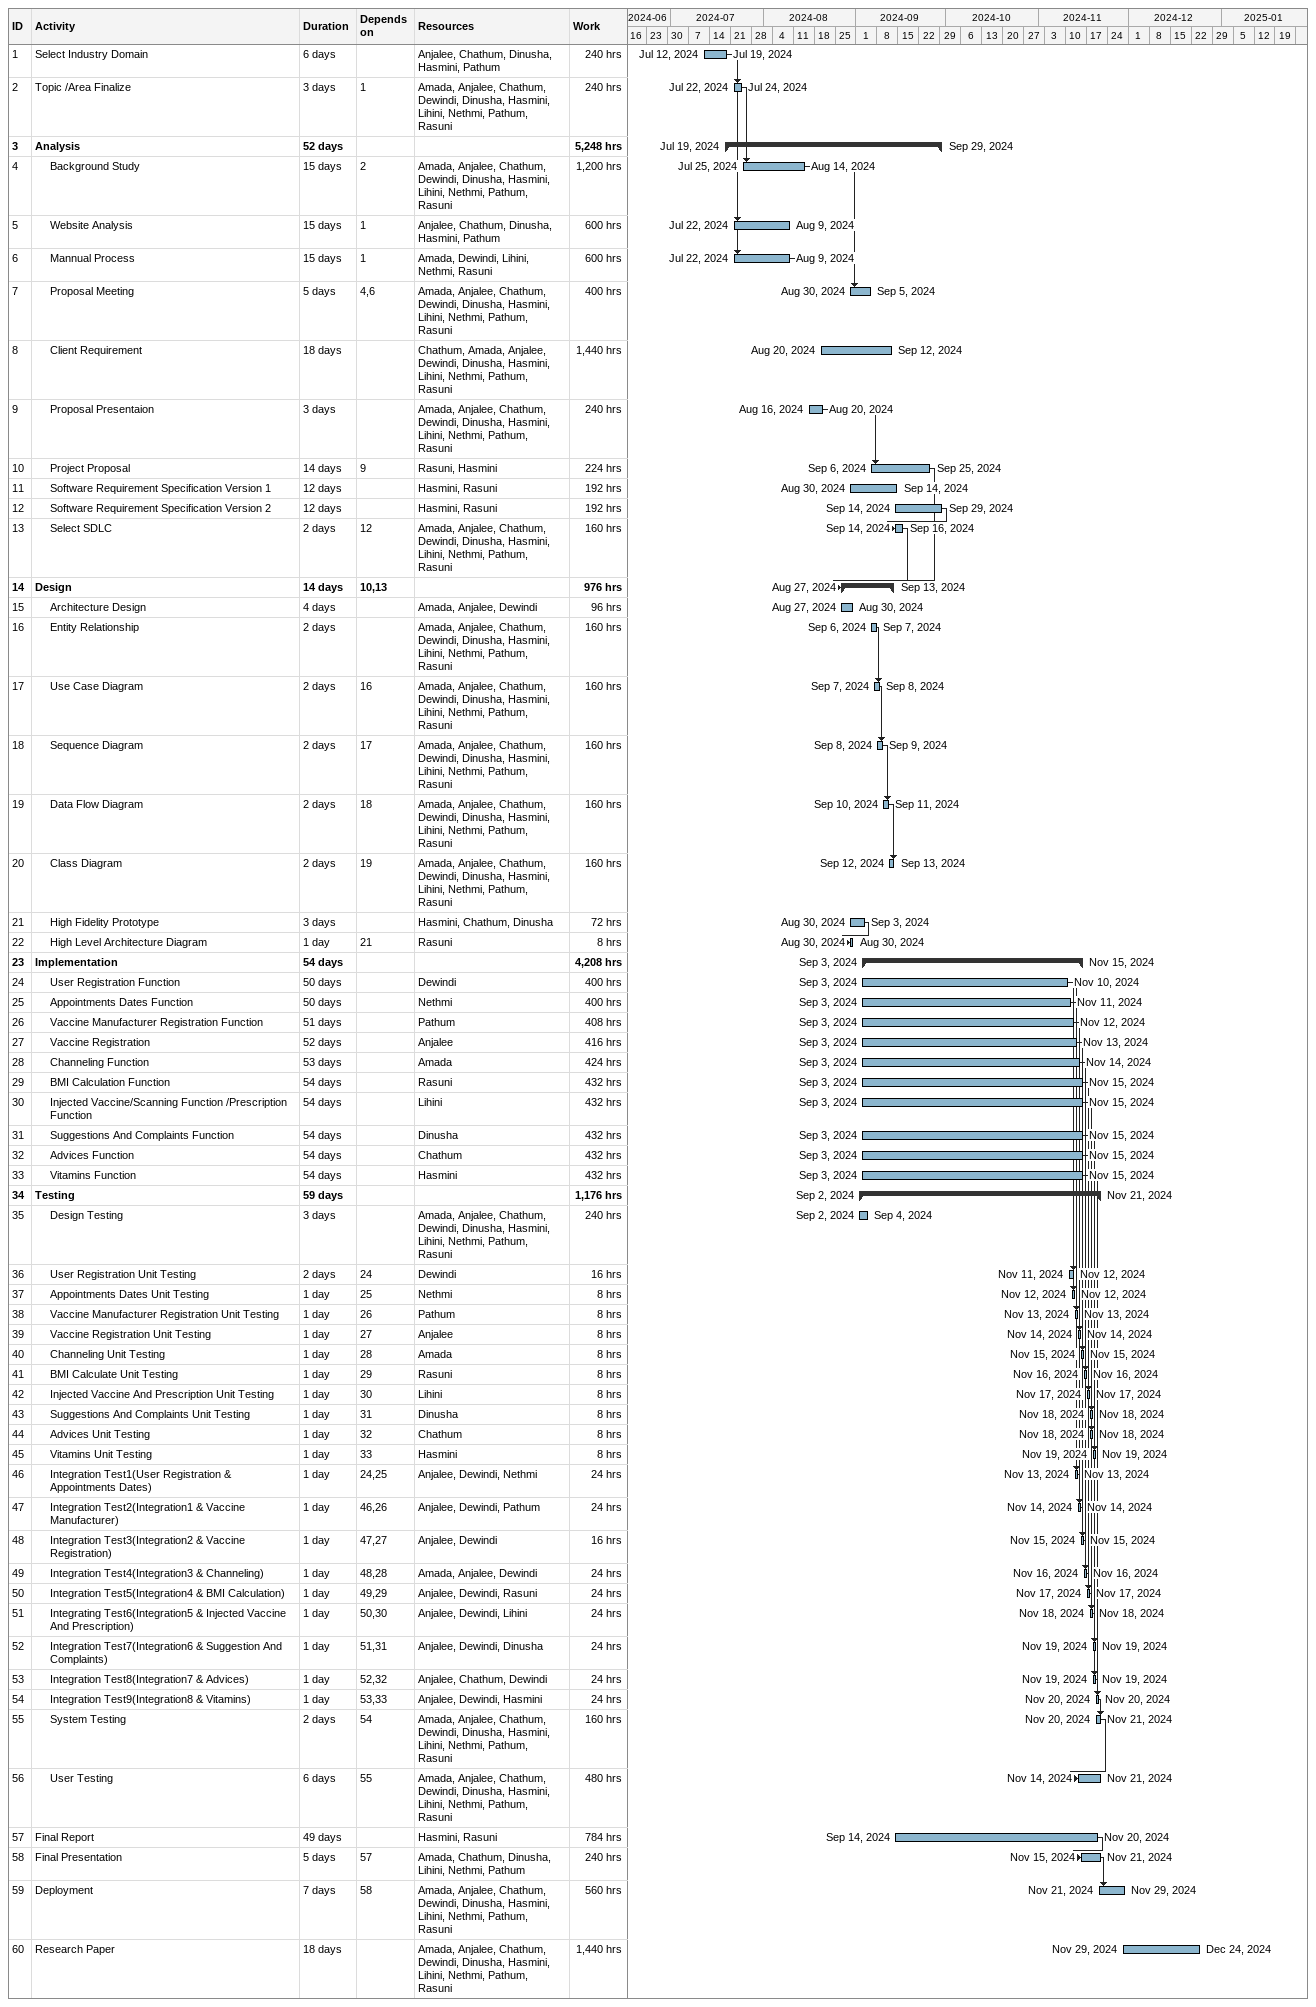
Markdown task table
| ID | Level | Task | Duration | Start | Finish | Predecessors | Resources | Work (h) |
|---|---|---|---|---|---|---|---|---|
| 1 | 1 | Select Industry Domain | 6d | 2024-07-12 | 2024-07-19 |  | Anjalee, Chathum, Dinusha, Hasmini, Pathum | 240 |
| 2 | 1 | Topic /Area Finalize | 3d | 2024-07-22 | 2024-07-24 | 1 | Amada, Anjalee, Chathum, Dewindi, Dinusha, Hasmini, Lihini, Nethmi, Pathum, Rasuni | 240 |
| 3 | 1 | **Analysis** | 52d | 2024-07-19 | 2024-09-29 |  |  | 5248 |
| 4 | 2 | Background Study | 15d | 2024-07-25 | 2024-08-14 | 2 | Amada, Anjalee, Chathum, Dewindi, Dinusha, Hasmini, Lihini, Nethmi, Pathum, Rasuni | 1200 |
| 5 | 2 | Website Analysis | 15d | 2024-07-22 | 2024-08-09 | 1 | Anjalee, Chathum, Dinusha, Hasmini, Pathum | 600 |
| 6 | 2 | Mannual Process | 15d | 2024-07-22 | 2024-08-09 | 1 | Amada, Dewindi, Lihini, Nethmi, Rasuni | 600 |
| 7 | 2 | Proposal Meeting | 5d | 2024-08-30 | 2024-09-05 | 4, 6 | Amada, Anjalee, Chathum, Dewindi, Dinusha, Hasmini, Lihini, Nethmi, Pathum, Rasuni | 400 |
| 8 | 2 | Client Requirement | 18d | 2024-08-20 | 2024-09-12 |  | Chathum, Amada, Anjalee, Dewindi, Dinusha, Hasmini, Lihini, Nethmi, Pathum, Rasuni | 1440 |
| 9 | 2 | Proposal Presentaion | 3d | 2024-08-16 | 2024-08-20 |  | Amada, Anjalee, Chathum, Dewindi, Dinusha, Hasmini, Lihini, Nethmi, Pathum, Rasuni | 240 |
| 10 | 2 | Project Proposal | 14d | 2024-09-06 | 2024-09-25 | 9 | Rasuni, Hasmini | 224 |
| 11 | 2 | Software Requirement Specification Version 1 | 12d | 2024-08-30 | 2024-09-14 |  | Hasmini, Rasuni | 192 |
| 12 | 2 | Software Requirement Specification Version 2 | 12d | 2024-09-14 | 2024-09-29 |  | Hasmini, Rasuni | 192 |
| 13 | 2 | Select SDLC | 2d | 2024-09-14 | 2024-09-16 | 12 | Amada, Anjalee, Chathum, Dewindi, Dinusha, Hasmini, Lihini, Nethmi, Pathum, Rasuni | 160 |
| 14 | 1 | **Design** | 14d | 2024-08-27 | 2024-09-13 | 10, 13 |  | 976 |
| 15 | 2 | Architecture Design | 4d | 2024-08-27 | 2024-08-30 |  | Amada, Anjalee, Dewindi | 96 |
| 16 | 2 | Entity Relationship | 2d | 2024-09-06 | 2024-09-07 |  | Amada, Anjalee, Chathum, Dewindi, Dinusha, Hasmini, Lihini, Nethmi, Pathum, Rasuni | 160 |
| 17 | 2 | Use Case Diagram | 2d | 2024-09-07 | 2024-09-08 | 16 | Amada, Anjalee, Chathum, Dewindi, Dinusha, Hasmini, Lihini, Nethmi, Pathum, Rasuni | 160 |
| 18 | 2 | Sequence Diagram | 2d | 2024-09-08 | 2024-09-09 | 17 | Amada, Anjalee, Chathum, Dewindi, Dinusha, Hasmini, Lihini, Nethmi, Pathum, Rasuni | 160 |
| 19 | 2 | Data Flow Diagram | 2d | 2024-09-10 | 2024-09-11 | 18 | Amada, Anjalee, Chathum, Dewindi, Dinusha, Hasmini, Lihini, Nethmi, Pathum, Rasuni | 160 |
| 20 | 2 | Class Diagram | 2d | 2024-09-12 | 2024-09-13 | 19 | Amada, Anjalee, Chathum, Dewindi, Dinusha, Hasmini, Lihini, Nethmi, Pathum, Rasuni | 160 |
| 21 | 2 | High Fidelity Prototype | 3d | 2024-08-30 | 2024-09-03 |  | Hasmini, Chathum, Dinusha | 72 |
| 22 | 2 | High Level Architecture Diagram | 1d | 2024-08-30 | 2024-08-30 | 21 | Rasuni | 8 |
| 23 | 1 | **Implementation** | 54d | 2024-09-03 | 2024-11-15 |  |  | 4208 |
| 24 | 2 | User Registration Function | 50d | 2024-09-03 | 2024-11-10 |  | Dewindi | 400 |
| 25 | 2 | Appointments Dates Function | 50d | 2024-09-03 | 2024-11-11 |  | Nethmi | 400 |
| 26 | 2 | Vaccine Manufacturer Registration Function | 51d | 2024-09-03 | 2024-11-12 |  | Pathum | 408 |
| 27 | 2 | Vaccine Registration | 52d | 2024-09-03 | 2024-11-13 |  | Anjalee | 416 |
| 28 | 2 | Channeling Function | 53d | 2024-09-03 | 2024-11-14 |  | Amada | 424 |
| 29 | 2 | BMI Calculation Function | 54d | 2024-09-03 | 2024-11-15 |  | Rasuni | 432 |
| 30 | 2 | Injected Vaccine/Scanning Function /Prescription Function | 54d | 2024-09-03 | 2024-11-15 |  | Lihini | 432 |
| 31 | 2 | Suggestions And Complaints Function | 54d | 2024-09-03 | 2024-11-15 |  | Dinusha | 432 |
| 32 | 2 | Advices Function | 54d | 2024-09-03 | 2024-11-15 |  | Chathum | 432 |
| 33 | 2 | Vitamins Function | 54d | 2024-09-03 | 2024-11-15 |  | Hasmini | 432 |
| 34 | 1 | **Testing** | 59d | 2024-09-02 | 2024-11-21 |  |  | 1176 |
| 35 | 2 | Design Testing | 3d | 2024-09-02 | 2024-09-04 |  | Amada, Anjalee, Chathum, Dewindi, Dinusha, Hasmini, Lihini, Nethmi, Pathum, Rasuni | 240 |
| 36 | 2 | User Registration Unit Testing | 2d | 2024-11-11 | 2024-11-12 | 24 | Dewindi | 16 |
| 37 | 2 | Appointments Dates Unit Testing | 1d | 2024-11-12 | 2024-11-12 | 25 | Nethmi | 8 |
| 38 | 2 | Vaccine Manufacturer Registration Unit Testing | 1d | 2024-11-13 | 2024-11-13 | 26 | Pathum | 8 |
| 39 | 2 | Vaccine Registration Unit Testing | 1d | 2024-11-14 | 2024-11-14 | 27 | Anjalee | 8 |
| 40 | 2 | Channeling Unit Testing | 1d | 2024-11-15 | 2024-11-15 | 28 | Amada | 8 |
| 41 | 2 | BMI Calculate Unit Testing | 1d | 2024-11-16 | 2024-11-16 | 29 | Rasuni | 8 |
| 42 | 2 | Injected Vaccine And Prescription Unit Testing | 1d | 2024-11-17 | 2024-11-17 | 30 | Lihini | 8 |
| 43 | 2 | Suggestions And Complaints Unit Testing | 1d | 2024-11-18 | 2024-11-18 | 31 | Dinusha | 8 |
| 44 | 2 | Advices Unit Testing | 1d | 2024-11-18 | 2024-11-18 | 32 | Chathum | 8 |
| 45 | 2 | Vitamins Unit Testing | 1d | 2024-11-19 | 2024-11-19 | 33 | Hasmini | 8 |
| 46 | 2 | Integration Test1(User Registration & Appointments Dates) | 1d | 2024-11-13 | 2024-11-13 | 24, 25 | Anjalee, Dewindi, Nethmi | 24 |
| 47 | 2 | Integration Test2(Integration1 & Vaccine Manufacturer) | 1d | 2024-11-14 | 2024-11-14 | 46, 26 | Anjalee, Dewindi, Pathum | 24 |
| 48 | 2 | Integration Test3(Integration2 & Vaccine Registration) | 1d | 2024-11-15 | 2024-11-15 | 47, 27 | Anjalee, Dewindi | 16 |
| 49 | 2 | Integration Test4(Integration3 & Channeling) | 1d | 2024-11-16 | 2024-11-16 | 48, 28 | Amada, Anjalee, Dewindi | 24 |
| 50 | 2 | Integration Test5(Integration4 & BMI Calculation) | 1d | 2024-11-17 | 2024-11-17 | 49, 29 | Anjalee, Dewindi, Rasuni | 24 |
| 51 | 2 | Integrating Test6(Integration5 & Injected Vaccine And Prescription) | 1d | 2024-11-18 | 2024-11-18 | 50, 30 | Anjalee, Dewindi, Lihini | 24 |
| 52 | 2 | Integration Test7(Integration6 & Suggestion And Complaints) | 1d | 2024-11-19 | 2024-11-19 | 51, 31 | Anjalee, Dewindi, Dinusha | 24 |
| 53 | 2 | Integration Test8(Integration7 & Advices) | 1d | 2024-11-19 | 2024-11-19 | 52, 32 | Anjalee, Chathum, Dewindi | 24 |
| 54 | 2 | Integration Test9(Integration8 & Vitamins) | 1d | 2024-11-20 | 2024-11-20 | 53, 33 | Anjalee, Dewindi, Hasmini | 24 |
| 55 | 2 | System Testing | 2d | 2024-11-20 | 2024-11-21 | 54 | Amada, Anjalee, Chathum, Dewindi, Dinusha, Hasmini, Lihini, Nethmi, Pathum, Rasuni | 160 |
| 56 | 2 | User Testing | 6d | 2024-11-14 | 2024-11-21 | 55 | Amada, Anjalee, Chathum, Dewindi, Dinusha, Hasmini, Lihini, Nethmi, Pathum, Rasuni | 480 |
| 57 | 1 | Final Report | 49d | 2024-09-14 | 2024-11-20 |  | Hasmini, Rasuni | 784 |
| 58 | 1 | Final Presentation | 5d | 2024-11-15 | 2024-11-21 | 57 | Amada, Chathum, Dinusha, Lihini, Nethmi, Pathum | 240 |
| 59 | 1 | Deployment | 7d | 2024-11-21 | 2024-11-29 | 58 | Amada, Anjalee, Chathum, Dewindi, Dinusha, Hasmini, Lihini, Nethmi, Pathum, Rasuni | 560 |
| 60 | 1 | Research Paper | 18d | 2024-11-29 | 2024-12-24 |  | Amada, Anjalee, Chathum, Dewindi, Dinusha, Hasmini, Lihini, Nethmi, Pathum, Rasuni | 1440 |
